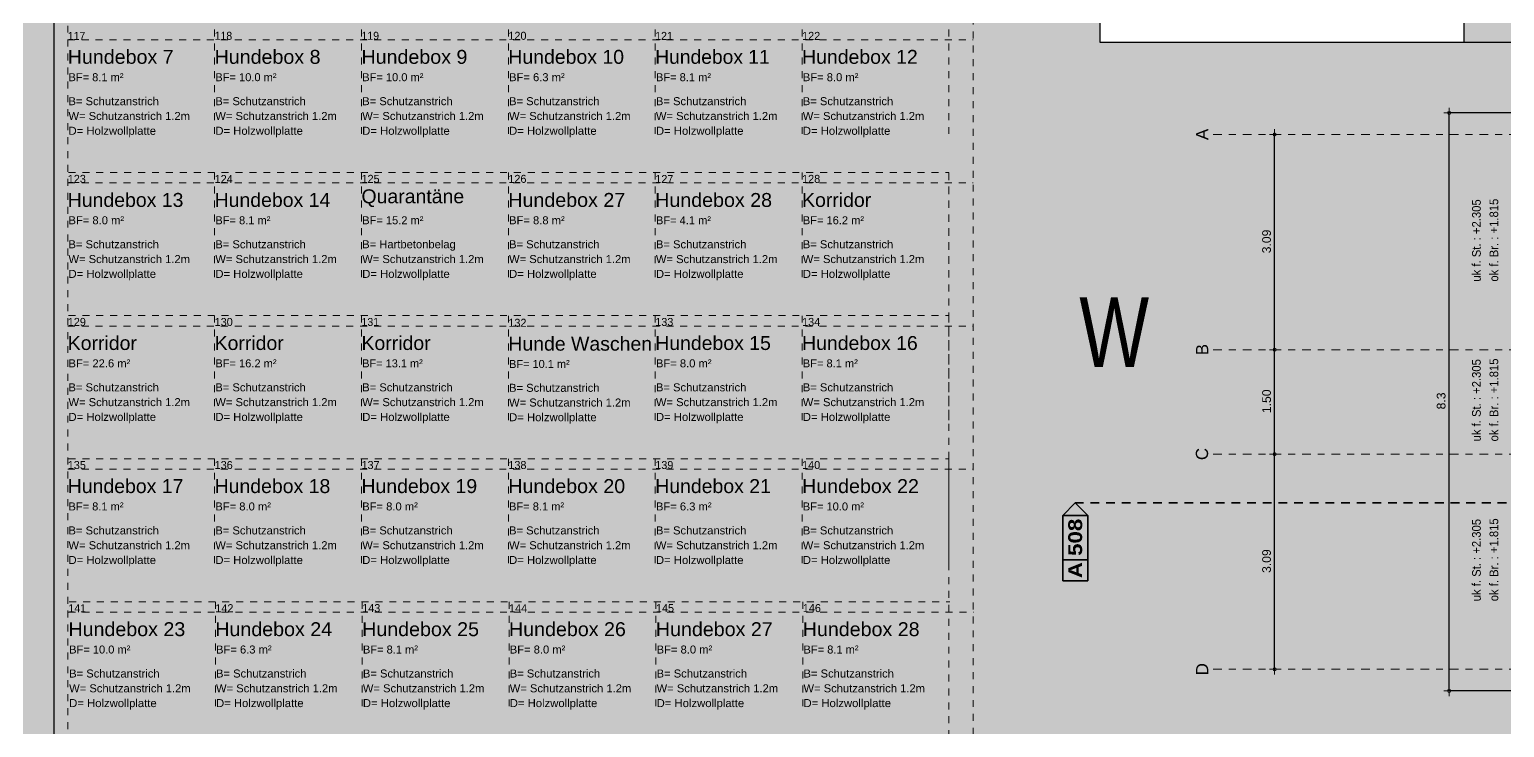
# Model space of a CAD drawing. Header units: metres. Extents: x -117 to -12, y 122 to 163.
# Drawn here: x -103.23 to -82.04, y 134.91 to 144.94 of the extents above; entities that cross this region are included whole.
import ezdxf

# ---------------------------------------------------------------- set-up
doc = ezdxf.new("R2010")
doc.units = ezdxf.units.M
doc.header["$PDMODE"] = 65
for name, pattern in [('AUSGEZOGEN', [0]), ('GETRENNT2_S10', [0.255, 0.125, -0.065, 0, -0.065]), ('STRICHLINIE_S4', [0.165, 0.125, -0.04]), ('VERDECKT2_S2', [0.09, 0.05, -0.04])]:
    doc.linetypes.add(name, pattern=pattern)
for name, color, linetype, lineweight in [('XR$1$Bauachsen_grob', 7, 'GETRENNT2_S10', 13), ('XR$1$Detailierung_Allgemein', 7, 'AUSGEZOGEN', 13), ('XR$1$Gartenanlagen', 117, 'STRICHLINIE_S4', 13), ('XR$1$Hilfskonstruktion', 5, 'VERDECKT2_S2', 13), ('XR$1$Raumbezeichnung', 7, 'AUSGEZOGEN', 18), ('XR$1$Schnittbegrenzung', 7, 'AUSGEZOGEN', 13), ('XR$1$Text_Koten', 7, 'AUSGEZOGEN', 25), ('XR$1$Text_Werkplan_Ausfuehrung', 7, 'AUSGEZOGEN', 25), ('XR$1$Werkplan-_Ausfuehrungsmasse', 7, 'AUSGEZOGEN', 13)]:
    doc.layers.add(name, color=color, linetype=linetype, lineweight=lineweight)
doc.styles.add('ARIAL', font='ARIAL.TTF')
doc.styles.add('Arial_Black', font='ariblk.ttf')
doc.dimstyles.new('_DIMSTYLE_15', dxfattribs={"dimtxt": 0.125, "dimasz": 0.15, "dimexe": 0, "dimexo": 0, "dimgap": 0.0625, "dimtad": 2, "dimdec": 1, "dimrnd": 0.005, "dimzin": 12, "dimdsep": 46, "dimtxsty": 'ARIAL', "dimblk1": 'ALL_ML_KREIS', "dimblk2": 'ALL_ML_KREIS', "dimsah": 1, "dimcen": 0, "dimclrd": 256, "dimclre": 256, "dimclrt": 256, "dimadec": 0, "dimazin": 0, "dimtfac": 1, "dimtdec": 0, "dimtix": 1, "dimtmove": 2, "dimatfit": 3, "dimfxl": 0, "dimtzin": 0, "dimlwd": 0, "dimlwe": -1, "dimarcsym": 0})
doc.dimstyles.new('_DIMSTYLE_18', dxfattribs={"dimtxt": 0.125, "dimasz": 0.15, "dimexe": 0, "dimexo": 1e-06, "dimgap": 0.0625, "dimtad": 2, "dimrnd": 0.005, "dimzin": 4, "dimdsep": 46, "dimtxsty": 'ARIAL', "dimblk1": 'ALL_ML_KREIS', "dimblk2": 'ALL_ML_KREIS', "dimsah": 1, "dimcen": 0, "dimse1": 1, "dimse2": 1, "dimclrd": 256, "dimclre": 256, "dimclrt": 256, "dimadec": 0, "dimazin": 0, "dimtfac": 1, "dimtdec": 0, "dimtix": 1, "dimtmove": 2, "dimatfit": 3, "dimfxl": 0, "dimtzin": 0, "dimlwd": 0, "dimlwe": -1, "dimarcsym": 0})

# ---------------------------------------------------------------- blocks, each defined once
blk = doc.blocks.new('ALL_ML_KREIS')
at = {"color": 0, "linetype": 'ByBlock', "lineweight": -2}
for p, q in [((-1, 0), (0.5, 0)), ((0, -0.5), (0, 0.5))]:
    blk.add_line(p, q, dxfattribs=at)
blk.add_circle((0, 0), 0.15, dxfattribs=at)
blk = doc.blocks.new('*D61')
at = {"layer": 'DEFPOINTS'}
for p in [(-77.131, 143.738), (-82.831, 135.438), (-77.131, 135.438)]:
    blk.add_point(p, dxfattribs=at)
at = {"layer": 'XR$1$Werkplan-_Ausfuehrungsmasse', "lineweight": -2}
for p, q in [((-77.631, 143.738), (-82.831, 143.738)), ((-82.831, 135.438), (-82.831, 143.738)), ((-77.631, 135.438), (-82.831, 135.438))]:
    blk.add_line(p, q, dxfattribs=at)
at = {"layer": 'XR$1$Werkplan-_Ausfuehrungsmasse', "xscale": 0.15, "yscale": 0.15, "zscale": 0.15}
for p, rotation in [((-82.831, 143.738), 90), ((-82.831, 135.438), 270)]:
    blk.add_blockref('ALL_ML_KREIS', p, dxfattribs=dict(at, rotation=rotation))
at = {"layer": 'XR$1$Werkplan-_Ausfuehrungsmasse', "insert": (-82.945, 139.602), "char_height": 0.125, "width": 0.375, "attachment_point": 5, "rotation": 90, "style": 'ARIAL'}
blk.add_mtext('\\A1;{\\A1;{8.3\\H0.082500;\\S^ ;}}', dxfattribs=at)
blk = doc.blocks.new('*D74')
at = {"layer": 'DEFPOINTS'}
for p in [(-86.248, 138.838), (-86.248, 135.748), (-85.338, 135.748)]:
    blk.add_point(p, dxfattribs=at)
at = {"layer": 'XR$1$Werkplan-_Ausfuehrungsmasse', "lineweight": -2}
blk.add_line((-85.338, 135.748), (-85.338, 138.838), dxfattribs=at)
at = {"layer": 'XR$1$Werkplan-_Ausfuehrungsmasse', "xscale": 0.15, "yscale": 0.15, "zscale": 0.15}
for p, rotation in [((-85.338, 138.838), 90), ((-85.338, 135.748), 270)]:
    blk.add_blockref('ALL_ML_KREIS', p, dxfattribs=dict(at, rotation=rotation))
at = {"layer": 'XR$1$Werkplan-_Ausfuehrungsmasse', "insert": (-85.453, 137.302), "char_height": 0.125, "width": 0.5, "attachment_point": 5, "rotation": 90, "style": 'ARIAL'}
blk.add_mtext('\\A1;{\\A1;{3.09\\H0.082500;\\S^ ;}}', dxfattribs=at)
blk = doc.blocks.new('*D75')
at = {"layer": 'DEFPOINTS'}
for p in [(-86.248, 140.338), (-86.248, 138.838), (-85.338, 138.838)]:
    blk.add_point(p, dxfattribs=at)
at = {"layer": 'XR$1$Werkplan-_Ausfuehrungsmasse', "lineweight": -2}
blk.add_line((-85.338, 138.838), (-85.338, 140.338), dxfattribs=at)
at = {"layer": 'XR$1$Werkplan-_Ausfuehrungsmasse', "xscale": 0.15, "yscale": 0.15, "zscale": 0.15}
for p, rotation in [((-85.338, 140.338), 90), ((-85.338, 138.838), 270)]:
    blk.add_blockref('ALL_ML_KREIS', p, dxfattribs=dict(at, rotation=rotation))
at = {"layer": 'XR$1$Werkplan-_Ausfuehrungsmasse', "insert": (-85.453, 139.597), "char_height": 0.125, "width": 0.5, "attachment_point": 5, "rotation": 90, "style": 'ARIAL'}
blk.add_mtext('\\A1;{\\A1;{1.50\\H0.082500;\\S^ ;}}', dxfattribs=at)
blk = doc.blocks.new('*D76')
at = {"layer": 'DEFPOINTS'}
for p in [(-86.248, 143.428), (-86.248, 140.338), (-85.338, 140.338)]:
    blk.add_point(p, dxfattribs=at)
at = {"layer": 'XR$1$Werkplan-_Ausfuehrungsmasse', "lineweight": -2}
blk.add_line((-85.338, 140.338), (-85.338, 143.428), dxfattribs=at)
at = {"layer": 'XR$1$Werkplan-_Ausfuehrungsmasse', "xscale": 0.15, "yscale": 0.15, "zscale": 0.15}
for p, rotation in [((-85.338, 143.428), 90), ((-85.338, 140.338), 270)]:
    blk.add_blockref('ALL_ML_KREIS', p, dxfattribs=dict(at, rotation=rotation))
at = {"layer": 'XR$1$Werkplan-_Ausfuehrungsmasse', "insert": (-85.453, 141.892), "char_height": 0.125, "width": 0.5, "attachment_point": 5, "rotation": 90, "style": 'ARIAL'}
blk.add_mtext('\\A1;{\\A1;{3.09\\H0.082500;\\S^ ;}}', dxfattribs=at)
blk = doc.blocks.new('COMPLEXOBJECT_20')
at = {"layer": 'XR$1$Bauachsen_grob', "color": 8}
for p, q in [((-14.269, 143.428), (-86.248, 143.428)), ((-14.269, 140.338), (-86.248, 140.338)), ((-14.269, 138.838), (-86.248, 138.838)), ((-14.269, 135.748), (-86.248, 135.748))]:
    blk.add_line(p, q, dxfattribs=at)
at = {"layer": 'XR$1$Bauachsen_grob', "color": 8, "linetype": 'AUSGEZOGEN', "lineweight": 13, "char_height": 0.175, "attachment_point": 9, "rotation": 90, "style": 'ARIAL'}
for s, insert, width in [('\\W0.99;A', (-86.292, 143.51), 0.24966), ('\\W0.99;B', (-86.292, 140.42), 0.24966), ('\\W0.99;C', (-86.292, 138.927), 0.26487), ('\\W0.99;D', (-86.292, 135.837), 0.26487)]:
    blk.add_mtext(s, dxfattribs=dict(at, insert=insert, width=width))
blk = doc.blocks.new('COMPLEXOBJECT_21')
at = {"layer": 'XR$1$Detailierung_Allgemein', "lineweight": 25}
for p, q in [((-87.842, 144.748), (-87.842, 155.348)), ((-87.842, 155.348), (-82.621, 155.348)), ((-82.621, 155.348), (-82.621, 144.748)), ((-87.842, 154.848), (-82.621, 154.848)), ((-76.911, 144.748), (-87.842, 144.748)), ((-82.621, 144.748), (-87.842, 144.748))]:
    blk.add_line(p, q, dxfattribs=at)
blk.add_ellipse((-76.911, 139.588), major_axis=(0, 5.16), ratio=0.244186, dxfattribs=at)
blk = doc.blocks.new('COMPLEXOBJECT_46')
at = {"layer": 'XR$1$Schnittbegrenzung', "color": 12, "linetype": 'AUSGEZOGEN', "lineweight": 35}
for p, q in [((-88.382, 137.959), (-88.202, 138.139)), ((-88.382, 137.017), (-88.382, 137.959)), ((-88.022, 137.959), (-88.382, 137.959)), ((-88.202, 138.139), (-88.022, 137.959)), ((-88.022, 137.959), (-88.022, 137.017)), ((-88.022, 137.959), (-88.022, 137.017)), ((-88.022, 137.319), (-88.382, 137.319)), ((-88.022, 137.017), (-88.382, 137.017))]:
    blk.add_line(p, q, dxfattribs=at)
at = {"layer": 'XR$1$Schnittbegrenzung', "color": 12, "linetype": 'STRICHLINIE_S4', "lineweight": 35}
blk.add_line((-28.909, 138.139), (-88.202, 138.139), dxfattribs=at)
at = {"layer": 'XR$1$Schnittbegrenzung', "color": 12, "linetype": 'AUSGEZOGEN', "lineweight": 35, "insert": (-88.202, 137.057), "char_height": 0.2, "width": 0.97, "attachment_point": 4, "rotation": 90, "style": 'Arial_Black'}
blk.add_mtext('{\\fArial Black|i0|b1;\\H0.200000;\\W1.000000;\\C12;A 508}\\P', dxfattribs=at)

msp = doc.modelspace()

# ---------------------------------------------------------------- hatches: boundary and pattern name
at = {"layer": 'XR$1$Gartenanlagen', "linetype": 'AUSGEZOGEN', "lineweight": -3}
h = msp.add_hatch(color=254, dxfattribs=at)
h.paths.add_polyline_path([(-28.4581, 146.738), (-28.4581, 149.458), (-28.4581, 149.758), (-30.393, 151.7134), (-32.1607, 149.9457), (-33.9285, 151.7134), (-35.6963, 149.9457), (-37.464, 151.7134), (-39.2318, 149.9457), (-45.449, 156.158), (-71.7431, 156.158), (-71.7431, 146.738)])
h.paths.add_polyline_path([(-80.8054, 151.7796), (-80.8054, 156.158), (-98.7957, 156.158), (-99.026, 156.1587), (-99.026, 156.158), (-99.1625, 156.0402), (-104.6764, 151.253), (-108.8664, 122.9999), (-31.5181, 122.8431), (-31.5181, 132.438), (-71.6081, 132.438), (-71.6081, 135.438), (-72.4331, 135.438), (-72.4331, 135.378), (-73.4331, 135.378), (-73.4331, 135.438), (-80.1306, 135.438), (-80.1306, 143.738), (-75.4451, 143.738), (-75.4451, 151.7796)])
h.paths.add_polyline_path([(-83.0212, 153.948), (-83.0212, 154.448), (-86.9116, 154.448), (-86.9116, 153.948)])
h.paths.add_polyline_path([(-86.9116, 145.648), (-86.9116, 145.148), (-83.0212, 145.148), (-83.0212, 145.648)])
h.paths.add_polyline_path([(-87.8415, 144.748), (-87.8415, 155.348), (-82.6212, 155.348), (-82.6212, 144.748)], flags=16)

# ---------------------------------------------------------------- linework, layer by layer
at = {"layer": 'XR$1$Hilfskonstruktion'}
for p, q in [((-89.6669, 152.1074), (-89.6669, 124.5503)), ((-102.8764, 151.253), (-102.8764, 124.5503)), ((-102.6764, 146.9904), (-102.6764, 133.1082)), ((-102.6764, 144.7863), (-89.6669, 144.7863)), ((-100.5664, 144.9353), (-100.5664, 143.3812)), ((-98.4564, 144.9353), (-98.4564, 143.3812)), ((-96.3464, 144.9353), (-96.3464, 143.3812)), ((-94.2364, 144.9353), (-94.2364, 143.3812)), ((-92.1264, 144.9353), (-92.1264, 143.3812)), ((-90.0164, 144.9353), (-90.0164, 143.3812)), ((-102.6665, 142.8812), (-90.0164, 142.8812)), ((-100.5664, 142.8807), (-100.5664, 141.3266)), ((-98.4564, 142.8807), (-98.4564, 141.3266)), ((-96.3464, 142.8807), (-96.3464, 141.3266)), ((-94.2364, 142.8807), (-94.2364, 141.3266)), ((-92.1264, 142.8807), (-92.1264, 141.3266)), ((-90.0164, 142.8807), (-90.0164, 141.3266)), ((-90.0164, 142.873), (-90.0164, 124.5503)), ((-102.6764, 142.7317), (-89.6669, 142.7317)), ((-102.6665, 140.8266), (-90.0164, 140.8266)), ((-100.5664, 140.8261), (-100.5664, 139.272)), ((-98.4564, 140.8261), (-98.4564, 139.272)), ((-96.3464, 140.8261), (-96.3464, 139.272)), ((-94.2364, 140.8261), (-94.2364, 139.272)), ((-92.1264, 140.8261), (-92.1264, 139.272)), ((-90.0164, 140.8261), (-90.0164, 139.272)), ((-102.6764, 140.6771), (-89.6669, 140.6771)), ((-102.6764, 138.6225), (-89.6669, 138.6225)), ((-102.6665, 138.772), (-90.0164, 138.772)), ((-100.5664, 138.7715), (-100.5664, 137.2174)), ((-98.4564, 138.7715), (-98.4564, 137.2174)), ((-96.3464, 138.7715), (-96.3464, 137.2174)), ((-94.2364, 138.7715), (-94.2364, 137.2174)), ((-92.1264, 138.7715), (-92.1264, 137.2174)), ((-90.0164, 138.7715), (-90.0164, 137.2174)), ((-102.6567, 136.7174), (-90.0065, 136.7174)), ((-100.5565, 136.7169), (-100.5565, 135.1628)), ((-98.4465, 136.7169), (-98.4465, 135.1628)), ((-96.3365, 136.7169), (-96.3365, 135.1628)), ((-94.2265, 136.7169), (-94.2265, 135.1628)), ((-92.1165, 136.7169), (-92.1165, 135.1628)), ((-102.6665, 136.5679), (-89.6571, 136.5679))]:
    msp.add_line(p, q, dxfattribs=at)
at = {"layer": 'XR$1$Text_Werkplan_Ausfuehrung', "color": 250, "linetype": 'AUSGEZOGEN', "lineweight": 25}
msp.add_line((-102.8764, 147.1904), (-102.8764, 133.1082), dxfattribs=at)

# ---------------------------------------------------------------- block references
at = {"layer": 'XR$1$Bauachsen_grob', "color": 8, "linetype": 'AUSGEZOGEN', "lineweight": 13}
msp.add_blockref('COMPLEXOBJECT_20', (0, 0), dxfattribs=at)
at = {"layer": 'XR$1$Detailierung_Allgemein', "lineweight": 25}
msp.add_blockref('COMPLEXOBJECT_21', (0, 0), dxfattribs=at)
at = {"layer": 'XR$1$Schnittbegrenzung', "color": 12, "linetype": 'STRICHLINIE_S4', "lineweight": 35}
msp.add_blockref('COMPLEXOBJECT_46', (0, 0), dxfattribs=at)

# ---------------------------------------------------------------- texts
at = {"layer": 'XR$1$Hilfskonstruktion', "insert": (-88.1437, 140.0891), "char_height": 1, "width": 1.392723, "attachment_point": 7, "style": 'ARIAL'}
msp.add_mtext('\\W0.76;W', dxfattribs=at)
at = {"layer": 'XR$1$Raumbezeichnung', "style": 'ARIAL'}
for s, insert, char_height, width, attachment_point in [('\\W0.94;117', (-102.6764, 144.7863), 0.115, 0.324365, 7), ('\\W0.94;118', (-100.5664, 144.7863), 0.115, 0.324365, 7), ('\\W0.94;119', (-98.4564, 144.7863), 0.115, 0.324365, 7), ('\\W0.97;120', (-96.3464, 144.7863), 0.115, 0.326087, 7), ('\\W0.94;121', (-94.2364, 144.7863), 0.115, 0.324365, 7), ('\\W0.97;122', (-92.1264, 144.7863), 0.115, 0.326087, 7), ('\\W1.01;Hundebox\\~7', (-102.6771, 144.44), 0.2, 1.617228, 7), ('\\W1.01;Hundebox\\~8', (-100.5671, 144.44), 0.2, 1.617228, 7), ('\\W1.01;Hundebox\\~9', (-98.4571, 144.44), 0.2, 1.617228, 7), ('\\W1.00;Hundebox\\~10', (-96.3471, 144.44), 0.2, 1.773008, 7), ('\\W0.99;Hundebox\\~11', (-94.2371, 144.44), 0.2, 1.772102, 7), ('\\W1.00;Hundebox\\~12', (-92.1271, 144.44), 0.2, 1.773008, 7), ('\\W0.99;BF=\\~8.1\\~m²', (-102.6663, 144.3083), 0.115, 0.856055, 1), ('\\W0.99;BF=\\~10.0\\~m²', (-100.5563, 144.3083), 0.115, 0.946262, 1), ('\\W0.99;BF=\\~10.0\\~m²', (-98.4463, 144.3083), 0.115, 0.946262, 1), ('\\W1.00;BF=\\~6.3\\~m²', (-96.3363, 144.3083), 0.115, 0.856684, 1), ('\\W0.99;BF=\\~8.1\\~m²', (-94.2263, 144.3083), 0.115, 0.856055, 1), ('\\W1.00;BF=\\~8.0\\~m²', (-92.1163, 144.3083), 0.115, 0.856684, 1), ('\\W1.00;B=\\~Schutzanstrich', (-102.6665, 143.9638), 0.115, 1.360988, 1), ('\\W1.00;B=\\~Schutzanstrich', (-100.5565, 143.9638), 0.115, 1.360988, 1), ('\\W1.00;B=\\~Schutzanstrich', (-98.4465, 143.9638), 0.115, 1.360988, 1), ('\\W1.00;B=\\~Schutzanstrich', (-96.3365, 143.9638), 0.115, 1.360988, 1), ('\\W1.00;B=\\~Schutzanstrich', (-94.2265, 143.9638), 0.115, 1.360988, 1), ('\\W1.00;B=\\~Schutzanstrich', (-92.1165, 143.9638), 0.115, 1.360988, 1), ('\\W1.00;W=\\~Schutzanstrich\\~1.2m', (-102.6665, 143.7513), 0.115, 1.807261, 1), ('\\W1.00;W=\\~Schutzanstrich\\~1.2m', (-100.5565, 143.7513), 0.115, 1.807261, 1), ('\\W1.00;W=\\~Schutzanstrich\\~1.2m', (-98.4465, 143.7513), 0.115, 1.807261, 1), ('\\W1.00;W=\\~Schutzanstrich\\~1.2m', (-96.3365, 143.7513), 0.115, 1.807261, 1), ('\\W1.00;W=\\~Schutzanstrich\\~1.2m', (-94.2265, 143.7513), 0.115, 1.807261, 1), ('\\W1.00;W=\\~Schutzanstrich\\~1.2m', (-92.1165, 143.7513), 0.115, 1.807261, 1), ('\\W1.01;D=\\~Holzwollplatte', (-102.6665, 143.5388), 0.115, 1.31134, 1), ('\\W1.01;D=\\~Holzwollplatte', (-100.5565, 143.5388), 0.115, 1.31134, 1), ('\\W1.01;D=\\~Holzwollplatte', (-98.4465, 143.5388), 0.115, 1.31134, 1), ('\\W1.01;D=\\~Holzwollplatte', (-96.3365, 143.5388), 0.115, 1.31134, 1), ('\\W1.01;D=\\~Holzwollplatte', (-94.2265, 143.5388), 0.115, 1.31134, 1), ('\\W1.01;D=\\~Holzwollplatte', (-92.1165, 143.5388), 0.115, 1.31134, 1), ('\\W0.97;123', (-102.6764, 142.7317), 0.115, 0.326087, 7), ('\\W0.97;124', (-100.5664, 142.7317), 0.115, 0.326087, 7), ('\\W0.97;125', (-98.4564, 142.7317), 0.115, 0.326087, 7), ('\\W0.97;126', (-96.3464, 142.7317), 0.115, 0.326087, 7), ('\\W0.97;127', (-94.2364, 142.7312), 0.115, 0.326087, 7), ('\\W0.97;128', (-92.1264, 142.7317), 0.115, 0.326087, 7), ('\\W1.00;Quarantäne', (-98.4571, 142.3854), 0.2, 1.583749, 7), ('\\W1.00;Hundebox\\~13', (-102.6771, 142.3854), 0.2, 1.773008, 7), ('\\W1.00;Hundebox\\~14', (-100.5671, 142.3854), 0.2, 1.773008, 7), ('\\W1.01;Hundebox\\~27', (-96.3471, 142.3854), 0.2, 1.773931, 7), ('\\W1.01;Hundebox\\~28', (-94.2371, 142.3849), 0.2, 1.773931, 7), ('\\W1.00;Korridor', (-92.1271, 142.3854), 0.2, 1.100422, 7), ('\\W1.00;BF=\\~8.0\\~m²', (-102.6663, 142.2537), 0.115, 0.856684, 1), ('\\W0.99;BF=\\~8.1\\~m²', (-100.5563, 142.2537), 0.115, 0.856055, 1), ('\\W0.99;BF=\\~15.2\\~m²', (-98.4463, 142.2537), 0.115, 0.946262, 1), ('\\W1.00;BF=\\~8.8\\~m²', (-96.3363, 142.2537), 0.115, 0.856684, 1), ('\\W0.99;BF=\\~4.1\\~m²', (-94.2263, 142.2532), 0.115, 0.856055, 1), ('\\W0.99;BF=\\~16.2\\~m²', (-92.1163, 142.2537), 0.115, 0.946262, 1), ('\\W1.00;B=\\~Schutzanstrich', (-102.6665, 141.9092), 0.115, 1.360988, 1), ('\\W1.00;B=\\~Schutzanstrich', (-100.5565, 141.9092), 0.115, 1.360988, 1), ('\\W1.00;B=\\~Hartbetonbelag', (-98.4465, 141.9092), 0.115, 1.409035, 1), ('\\W1.00;B=\\~Schutzanstrich', (-96.3365, 141.9092), 0.115, 1.360988, 1), ('\\W1.00;B=\\~Schutzanstrich', (-94.2265, 141.9087), 0.115, 1.360988, 1), ('\\W1.00;B=\\~Schutzanstrich', (-92.1165, 141.9092), 0.115, 1.360988, 1), ('\\W1.00;W=\\~Schutzanstrich\\~1.2m', (-102.6665, 141.6967), 0.115, 1.807261, 1), ('\\W1.00;W=\\~Schutzanstrich\\~1.2m', (-100.5565, 141.6967), 0.115, 1.807261, 1), ('\\W1.00;W=\\~Schutzanstrich\\~1.2m', (-98.4465, 141.6967), 0.115, 1.807261, 1), ('\\W1.00;W=\\~Schutzanstrich\\~1.2m', (-96.3365, 141.6967), 0.115, 1.807261, 1), ('\\W1.00;W=\\~Schutzanstrich\\~1.2m', (-94.2265, 141.6962), 0.115, 1.807261, 1), ('\\W1.00;W=\\~Schutzanstrich\\~1.2m', (-92.1165, 141.6967), 0.115, 1.807261, 1), ('\\W1.01;D=\\~Holzwollplatte', (-102.6665, 141.4842), 0.115, 1.31134, 1), ('\\W1.01;D=\\~Holzwollplatte', (-100.5565, 141.4842), 0.115, 1.31134, 1), ('\\W1.01;D=\\~Holzwollplatte', (-98.4465, 141.4842), 0.115, 1.31134, 1), ('\\W1.01;D=\\~Holzwollplatte', (-96.3365, 141.4842), 0.115, 1.31134, 1), ('\\W1.01;D=\\~Holzwollplatte', (-94.2265, 141.4837), 0.115, 1.31134, 1), ('\\W1.01;D=\\~Holzwollplatte', (-92.1165, 141.4842), 0.115, 1.31134, 1), ('\\W0.97;129', (-102.6764, 140.6771), 0.115, 0.326087, 7), ('\\W0.97;130', (-100.5664, 140.6771), 0.115, 0.326087, 7), ('\\W0.94;131', (-98.4564, 140.6771), 0.115, 0.324365, 7), ('\\W0.97;132', (-96.3464, 140.665), 0.115, 0.326087, 7), ('\\W0.97;133', (-94.2364, 140.6771), 0.115, 0.326087, 7), ('\\W0.97;134', (-92.1264, 140.6771), 0.115, 0.326087, 7), ('\\W1.00;Korridor', (-102.6771, 140.3308), 0.2, 1.100422, 7), ('\\W1.00;Korridor', (-100.5671, 140.3308), 0.2, 1.100422, 7), ('\\W1.00;Korridor', (-98.4571, 140.3308), 0.2, 1.100422, 7), ('\\W1.00;Hunde\\~Waschen', (-96.3471, 140.3209), 0.2, 2.177154, 7), ('\\W1.00;Hundebox\\~15', (-94.2371, 140.3308), 0.2, 1.773008, 7), ('\\W1.00;Hundebox\\~16', (-92.1271, 140.3308), 0.2, 1.773008, 7), ('\\W1.00;BF=\\~22.6\\~m²', (-102.6663, 140.1991), 0.115, 0.946828, 1), ('\\W0.99;BF=\\~16.2\\~m²', (-100.5563, 140.1991), 0.115, 0.946262, 1), ('\\W0.98;BF=\\~13.1\\~m²', (-98.4463, 140.1991), 0.115, 0.945706, 1), ('\\W0.98;BF=\\~10.1\\~m²', (-96.3363, 140.1902), 0.115, 0.945706, 1), ('\\W1.00;BF=\\~8.0\\~m²', (-94.2263, 140.1991), 0.115, 0.856684, 1), ('\\W0.99;BF=\\~8.1\\~m²', (-92.1163, 140.1991), 0.115, 0.856055, 1), ('\\W1.00;B=\\~Schutzanstrich', (-102.6665, 139.8546), 0.115, 1.360988, 1), ('\\W1.00;B=\\~Schutzanstrich', (-100.5565, 139.8546), 0.115, 1.360988, 1), ('\\W1.00;B=\\~Schutzanstrich', (-98.4465, 139.8546), 0.115, 1.360988, 1), ('\\W1.00;B=\\~Schutzanstrich', (-96.3365, 139.8479), 0.115, 1.360988, 1), ('\\W1.00;B=\\~Schutzanstrich', (-94.2265, 139.8546), 0.115, 1.360988, 1), ('\\W1.00;B=\\~Schutzanstrich', (-92.1165, 139.8546), 0.115, 1.360988, 1), ('\\W1.00;W=\\~Schutzanstrich\\~1.2m', (-102.6665, 139.6421), 0.115, 1.807261, 1), ('\\W1.00;W=\\~Schutzanstrich\\~1.2m', (-100.5565, 139.6421), 0.115, 1.807261, 1), ('\\W1.00;W=\\~Schutzanstrich\\~1.2m', (-98.4465, 139.6421), 0.115, 1.807261, 1), ('\\W1.00;W=\\~Schutzanstrich\\~1.2m', (-96.3365, 139.6368), 0.115, 1.807261, 1), ('\\W1.00;W=\\~Schutzanstrich\\~1.2m', (-94.2265, 139.6421), 0.115, 1.807261, 1), ('\\W1.00;W=\\~Schutzanstrich\\~1.2m', (-92.1165, 139.6421), 0.115, 1.807261, 1), ('\\W1.01;D=\\~Holzwollplatte', (-102.6665, 139.4296), 0.115, 1.31134, 1), ('\\W1.01;D=\\~Holzwollplatte', (-100.5565, 139.4296), 0.115, 1.31134, 1), ('\\W1.01;D=\\~Holzwollplatte', (-98.4465, 139.4296), 0.115, 1.31134, 1), ('\\W1.01;D=\\~Holzwollplatte', (-96.3365, 139.4257), 0.115, 1.31134, 1), ('\\W1.01;D=\\~Holzwollplatte', (-94.2265, 139.4296), 0.115, 1.31134, 1), ('\\W1.01;D=\\~Holzwollplatte', (-92.1165, 139.4296), 0.115, 1.31134, 1), ('\\W0.97;135', (-102.6764, 138.6225), 0.115, 0.326087, 7), ('\\W0.97;136', (-100.5664, 138.6225), 0.115, 0.326087, 7), ('\\W0.97;137', (-98.4564, 138.6225), 0.115, 0.326087, 7), ('\\W0.97;138', (-96.3464, 138.6225), 0.115, 0.326087, 7), ('\\W0.97;139', (-94.2364, 138.6225), 0.115, 0.326087, 7), ('\\W0.97;140', (-92.1264, 138.6225), 0.115, 0.326087, 7), ('\\W1.00;Hundebox\\~17', (-102.6771, 138.2762), 0.2, 1.773008, 7), ('\\W1.00;Hundebox\\~18', (-100.5671, 138.2762), 0.2, 1.773008, 7), ('\\W1.00;Hundebox\\~19', (-98.4571, 138.2762), 0.2, 1.773008, 7), ('\\W1.01;Hundebox\\~20', (-96.3471, 138.2762), 0.2, 1.773931, 7), ('\\W1.00;Hundebox\\~21', (-94.2371, 138.2762), 0.2, 1.773008, 7), ('\\W1.01;Hundebox\\~22', (-92.1271, 138.2762), 0.2, 1.773931, 7), ('\\W0.99;BF=\\~8.1\\~m²', (-102.6663, 138.1445), 0.115, 0.856055, 1), ('\\W1.00;BF=\\~8.0\\~m²', (-100.5563, 138.1445), 0.115, 0.856684, 1), ('\\W1.00;BF=\\~8.0\\~m²', (-98.4463, 138.1445), 0.115, 0.856684, 1), ('\\W0.99;BF=\\~8.1\\~m²', (-96.3363, 138.1445), 0.115, 0.856055, 1), ('\\W1.00;BF=\\~6.3\\~m²', (-94.2263, 138.1445), 0.115, 0.856684, 1), ('\\W0.99;BF=\\~10.0\\~m²', (-92.1163, 138.1445), 0.115, 0.946262, 1), ('\\W1.00;B=\\~Schutzanstrich', (-102.6665, 137.8), 0.115, 1.360988, 1), ('\\W1.00;B=\\~Schutzanstrich', (-100.5565, 137.8), 0.115, 1.360988, 1), ('\\W1.00;B=\\~Schutzanstrich', (-98.4465, 137.8), 0.115, 1.360988, 1), ('\\W1.00;B=\\~Schutzanstrich', (-96.3365, 137.8), 0.115, 1.360988, 1), ('\\W1.00;B=\\~Schutzanstrich', (-94.2265, 137.8), 0.115, 1.360988, 1), ('\\W1.00;B=\\~Schutzanstrich', (-92.1165, 137.8), 0.115, 1.360988, 1), ('\\W1.00;W=\\~Schutzanstrich\\~1.2m', (-102.6665, 137.5875), 0.115, 1.807261, 1), ('\\W1.00;W=\\~Schutzanstrich\\~1.2m', (-100.5565, 137.5875), 0.115, 1.807261, 1), ('\\W1.00;W=\\~Schutzanstrich\\~1.2m', (-98.4465, 137.5875), 0.115, 1.807261, 1), ('\\W1.00;W=\\~Schutzanstrich\\~1.2m', (-96.3365, 137.5875), 0.115, 1.807261, 1), ('\\W1.00;W=\\~Schutzanstrich\\~1.2m', (-94.2265, 137.5875), 0.115, 1.807261, 1), ('\\W1.00;W=\\~Schutzanstrich\\~1.2m', (-92.1165, 137.5875), 0.115, 1.807261, 1), ('\\W1.01;D=\\~Holzwollplatte', (-102.6665, 137.375), 0.115, 1.31134, 1), ('\\W1.01;D=\\~Holzwollplatte', (-100.5565, 137.375), 0.115, 1.31134, 1), ('\\W1.01;D=\\~Holzwollplatte', (-98.4465, 137.375), 0.115, 1.31134, 1), ('\\W1.01;D=\\~Holzwollplatte', (-96.3365, 137.375), 0.115, 1.31134, 1), ('\\W1.01;D=\\~Holzwollplatte', (-94.2265, 137.375), 0.115, 1.31134, 1), ('\\W1.01;D=\\~Holzwollplatte', (-92.1165, 137.375), 0.115, 1.31134, 1), ('\\W0.94;141', (-102.6665, 136.5679), 0.115, 0.324365, 7), ('\\W0.97;142', (-100.5565, 136.5679), 0.115, 0.326087, 7), ('\\W0.97;143', (-98.4465, 136.5679), 0.115, 0.326087, 7), ('\\W0.97;144', (-96.3365, 136.5679), 0.115, 0.326087, 7), ('\\W0.97;145', (-94.2265, 136.5679), 0.115, 0.326087, 7), ('\\W0.97;146', (-92.1165, 136.5679), 0.115, 0.326087, 7), ('\\W1.01;Hundebox\\~23', (-102.6673, 136.2215), 0.2, 1.773931, 7), ('\\W1.01;Hundebox\\~24', (-100.5573, 136.2215), 0.2, 1.773931, 7), ('\\W1.01;Hundebox\\~25', (-98.4473, 136.2215), 0.2, 1.773931, 7), ('\\W1.01;Hundebox\\~26', (-96.3373, 136.2215), 0.2, 1.773931, 7), ('\\W1.01;Hundebox\\~27', (-94.2273, 136.2215), 0.2, 1.773931, 7), ('\\W1.01;Hundebox\\~28', (-92.1173, 136.2215), 0.2, 1.773931, 7), ('\\W0.99;BF=\\~10.0\\~m²', (-102.6565, 136.0899), 0.115, 0.946262, 1), ('\\W1.00;BF=\\~6.3\\~m²', (-100.5465, 136.0899), 0.115, 0.856684, 1), ('\\W0.99;BF=\\~8.1\\~m²', (-98.4365, 136.0899), 0.115, 0.856055, 1), ('\\W1.00;BF=\\~8.0\\~m²', (-96.3265, 136.0899), 0.115, 0.856684, 1), ('\\W1.00;BF=\\~8.0\\~m²', (-94.2165, 136.0899), 0.115, 0.856684, 1), ('\\W0.99;BF=\\~8.1\\~m²', (-92.1065, 136.0899), 0.115, 0.856055, 1), ('\\W1.00;B=\\~Schutzanstrich', (-102.6567, 135.7454), 0.115, 1.360988, 1), ('\\W1.00;B=\\~Schutzanstrich', (-100.5467, 135.7454), 0.115, 1.360988, 1), ('\\W1.00;B=\\~Schutzanstrich', (-98.4367, 135.7454), 0.115, 1.360988, 1), ('\\W1.00;B=\\~Schutzanstrich', (-96.3267, 135.7454), 0.115, 1.360988, 1), ('\\W1.00;B=\\~Schutzanstrich', (-94.2167, 135.7454), 0.115, 1.360988, 1), ('\\W1.00;B=\\~Schutzanstrich', (-92.1067, 135.7454), 0.115, 1.360988, 1), ('\\W1.00;W=\\~Schutzanstrich\\~1.2m', (-102.6567, 135.5329), 0.115, 1.807261, 1), ('\\W1.00;W=\\~Schutzanstrich\\~1.2m', (-100.5467, 135.5329), 0.115, 1.807261, 1), ('\\W1.00;W=\\~Schutzanstrich\\~1.2m', (-98.4367, 135.5329), 0.115, 1.807261, 1), ('\\W1.00;W=\\~Schutzanstrich\\~1.2m', (-96.3267, 135.5329), 0.115, 1.807261, 1), ('\\W1.00;W=\\~Schutzanstrich\\~1.2m', (-94.2167, 135.5329), 0.115, 1.807261, 1), ('\\W1.00;W=\\~Schutzanstrich\\~1.2m', (-92.1067, 135.5329), 0.115, 1.807261, 1), ('\\W1.01;D=\\~Holzwollplatte', (-102.6567, 135.3204), 0.115, 1.31134, 1), ('\\W1.01;D=\\~Holzwollplatte', (-100.5467, 135.3204), 0.115, 1.31134, 1), ('\\W1.01;D=\\~Holzwollplatte', (-98.4367, 135.3204), 0.115, 1.31134, 1), ('\\W1.01;D=\\~Holzwollplatte', (-96.3267, 135.3204), 0.115, 1.31134, 1), ('\\W1.01;D=\\~Holzwollplatte', (-94.2167, 135.3204), 0.115, 1.31134, 1), ('\\W1.01;D=\\~Holzwollplatte', (-92.1067, 135.3204), 0.115, 1.31134, 1)]:
    msp.add_mtext(s, dxfattribs=dict(at, insert=insert, char_height=char_height, width=width, attachment_point=attachment_point))
at = {"layer": 'XR$1$Text_Koten', "char_height": 0.125, "width": 1.273041, "attachment_point": 1, "rotation": 90, "line_spacing_factor": 1.204819, "style": 'ARIAL'}
for insert in [(-82.5014, 141.3154), (-82.5014, 139.0204), (-82.5014, 136.7254)]:
    msp.add_mtext('{\\fArial|i0|b0;\\H0.125000;\\W0.925926;\\C7;uk f. St. : +2.305}\\P{\\fArial|i0|b0;\\H0.125000;\\W0.925926;\\C7;ok f. Br. : +1.815}\\P', dxfattribs=dict(at, insert=insert))

# ---------------------------------------------------------------- dimensions: what is measured, and where the dimension line sits
at = {"layer": 'XR$1$Werkplan-_Ausfuehrungsmasse'}
for base, p1, p2, dimstyle, picture, middle in [((-82.8306, 143.738), (-77.6306, 135.438), (-77.6306, 143.738), '_DIMSTYLE_15', '*D61', (-82.9453, 139.6019)), ((-85.338, 143.428), (-86.2481, 140.338), (-86.2481, 143.428), '_DIMSTYLE_18', '*D76', (-85.4528, 141.892)), ((-85.338, 140.338), (-86.2481, 138.838), (-86.2481, 140.338), '_DIMSTYLE_18', '*D75', (-85.4527, 139.5973)), ((-85.338, 138.838), (-86.2481, 135.748), (-86.2481, 138.838), '_DIMSTYLE_18', '*D74', (-85.4528, 137.302))]:
    dim = msp.add_linear_dim(base=base, p1=p1, p2=p2, angle=90, dimstyle=dimstyle, override={"dimpost": '<>', "dimclrd": 256, "dimclre": 256, "dimclrt": 256, "dimlwd": 0, "dimlwe": 65535}, dxfattribs=at)
    dim.commit()
    dim.dimension.update_dxf_attribs({"geometry": picture, "text_midpoint": middle, "dimtype": 160})

doc.saveas('drawing.dxf')
